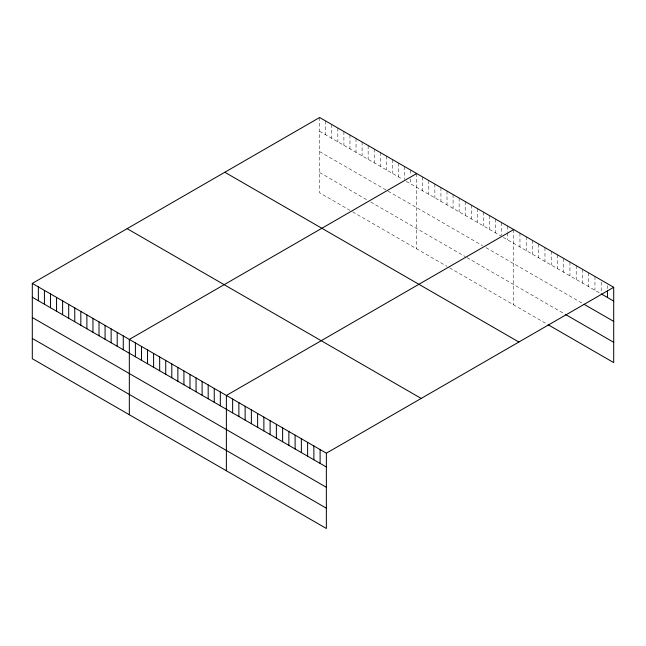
<?xml version="1.0" encoding="UTF-8"?>
<svg xmlns="http://www.w3.org/2000/svg" width="646" height="646" viewBox="0 0 646 646"><rect width="100%" height="100%" fill="white"/><g stroke="black" fill="none" stroke-linecap="round" stroke-linejoin="round"><path stroke-width="0.48" stroke-dasharray="3.23 2.42" d="M319.641 117.507L319.641 192.823L349.962 210.33M319.641 131.34L402.813 179.362M406.286 181.356L500.723 235.887M503.323 237.389L599.641 292.993M319.641 151.624L386.356 190.142M388.084 191.143L482.53 245.674M485.994 247.668L582.458 303.362M319.641 172.53L367.291 200.042M370.756 202.045L465.201 256.575M466.929 257.568L563.708 313.447M352.563 211.831L447.008 266.354M449.6 267.856L546.524 323.816M607.45 285.653L607.45 288.617M601.2 282.044L601.2 291.919M594.95 276.464L594.95 290.288M588.708 272.854L588.708 286.679M582.458 269.245L582.458 283.069M576.208 265.635L576.208 279.468M569.958 262.026L569.958 275.858M563.708 258.424L563.708 272.249M557.458 254.815L557.458 268.639M551.216 251.205L551.216 265.038M544.966 247.596L544.966 261.428M538.716 243.994L538.716 257.819M532.466 240.385L532.466 254.209M526.215 236.775L526.215 250.6M519.965 233.166L519.965 246.998M513.715 229.556L513.715 304.872M507.651 226.06L507.651 231.987M507.651 232.972L507.651 239.884M501.587 222.555L501.587 235.394M495.522 219.059L495.522 232.883M489.458 215.554L489.458 229.378M483.394 212.05L483.394 225.882M477.329 208.553L477.329 222.377M471.265 205.048L471.265 218.873M465.201 201.544L465.201 215.376M459.136 198.047L459.136 211.872M453.072 194.543L453.072 208.375M447.008 191.038L447.008 204.871M440.935 187.542L440.935 201.366M434.871 184.037L434.871 197.87M428.807 180.541L428.807 194.365M422.742 177.036L422.742 190.861M416.678 173.532L416.678 248.847M410.614 170.035L410.614 174.969M410.614 178.926L410.614 183.86M404.549 166.531L404.549 179.37M398.485 163.026L398.485 176.859M392.421 159.53L392.421 173.354M386.356 156.025L386.356 169.858M380.292 152.521L380.292 166.353M374.22 149.024L374.22 162.849M368.155 145.52L368.155 159.352M362.091 142.023L362.091 155.847M356.027 138.519L356.027 152.343M349.962 135.014L349.962 148.846M343.898 131.518L343.898 145.342M337.834 128.013L337.834 141.837M331.769 124.508L331.769 138.341M325.705 121.012L325.705 134.836"/><path stroke-width="0.97" d="M32.3 283.4L326.359 453.177L326.359 528.493L32.3 358.716L32.3 283.4L319.641 117.507L613.7 287.284L613.7 362.6L548.091 324.72M416.678 173.532L129.337 339.425L129.337 414.74M513.715 229.556L226.383 395.457L226.383 470.764M326.359 453.177L613.7 287.284M601.2 293.898L613.7 301.109M584.016 304.266L613.7 321.401M565.274 314.352L613.7 342.307M224.816 172.256L518.875 342.025M127.125 228.66L421.184 398.429M32.3 297.233L326.359 467.001M32.3 317.517L326.359 487.294M32.3 338.423L326.359 508.2M607.45 290.587L607.45 297.507M320.109 449.568L320.109 463.4M313.867 445.958L313.867 459.79M307.617 442.357L307.617 456.181M301.367 438.747L301.367 452.571M295.117 435.138L295.117 448.97M288.867 431.528L288.867 445.36M282.617 427.927L282.617 441.751M276.375 424.317L276.375 438.141M270.125 420.707L270.125 434.532M263.875 417.098L263.875 430.93M257.625 413.488L257.625 427.321M251.375 409.887L251.375 423.711M245.125 406.277L245.125 420.102M238.875 402.668L238.875 416.5M232.633 399.058L232.633 412.891M220.318 391.952L220.318 405.777M214.254 388.448L214.254 402.28M208.182 384.951L208.182 398.776M202.117 381.447L202.117 395.271M196.053 377.942L196.053 391.775M189.989 374.446L189.989 388.27M183.924 370.941L183.924 384.774M177.86 367.437L177.86 381.269M171.796 363.94L171.796 377.765M165.731 360.436L165.731 374.268M159.667 356.939L159.667 370.764M153.603 353.435L153.603 367.259M147.538 349.93L147.538 363.763M141.474 346.434L141.474 360.258M135.402 342.929L135.402 356.754M123.273 335.928L123.273 349.752M117.209 332.424L117.209 346.256M111.144 328.919L111.144 342.751M105.08 325.423L105.08 339.247M99.016 321.918L99.016 335.75M92.951 318.421L92.951 332.246M86.887 314.917L86.887 328.741M80.823 311.412L80.823 325.245M74.758 307.916L74.758 321.74M68.694 304.411L68.694 318.236M62.622 300.907L62.622 314.739M56.557 297.41L56.557 311.235M50.493 293.906L50.493 307.738M44.429 290.401L44.429 304.234M38.364 286.905L38.364 300.729"/></g></svg>
